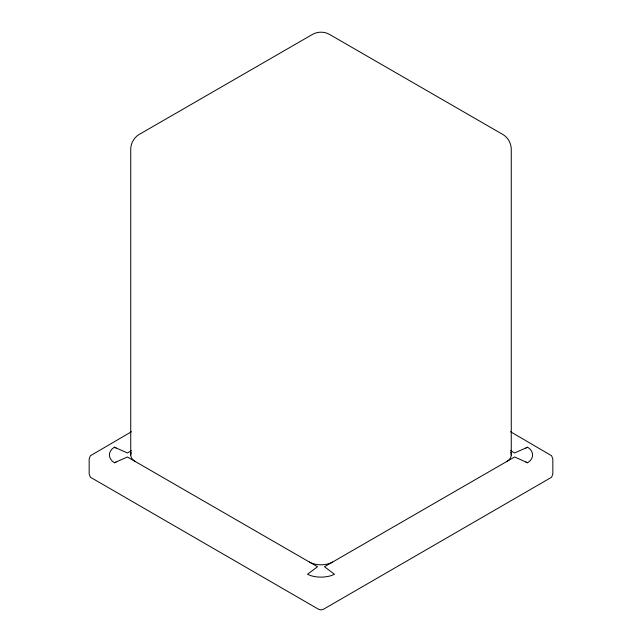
<?xml version="1.0" encoding="UTF-8"?>
<svg xmlns="http://www.w3.org/2000/svg" width="642" height="642" viewBox="0 0 642 642"><rect width="100%" height="100%" fill="white"/><g stroke="black" fill="none" stroke-linecap="round" stroke-linejoin="round"><path stroke-width="0.96" d="M131.482 450.62L127.421 452.963L114.404 447.201L112.302 448.774A21.475 12.399 0 0 0 112.302 461.173L114.404 462.754A16.411 10.633 -53 0 1 116.106 462.112M525.894 462.112A16.411 10.633 53 0 1 527.596 462.754L529.698 461.173A21.475 12.399 0 0 0 529.698 448.774L527.596 447.201L514.579 452.963L510.518 450.62M131.458 431.729L90.386 455.756L89.158 458.998L89.158 473.989L90.386 477.223L318.536 609.258L321 609.9L323.464 609.258L551.614 477.223L552.842 473.989L552.842 458.998L551.614 455.756L510.542 431.729M114.404 462.754L127.421 456.984L317.517 566.734L307.526 574.253L310.263 575.465A21.475 12.399 0 0 0 331.737 575.465L334.474 574.253L324.483 566.734L514.579 456.984L527.596 462.754M511.265 454.977L511.265 148.816C511.024 143.046 508.031 137.613 503.055 134.603L329.202 34.227C324.13 31.506 317.87 31.506 312.798 34.227L138.945 134.603C133.969 137.613 130.976 143.046 130.735 148.816L130.735 454.977M510.703 452.522A16.411 9.478 0 0 1 506.458 461.678M332.604 562.047A16.411 9.478 0 0 1 309.396 562.047M135.542 461.678A16.411 9.478 0 0 1 131.297 452.522M525.894 448.068A16.411 10.633 -53 0 1 527.596 447.201M114.404 447.201A16.411 10.633 53 0 1 116.106 448.068"/></g></svg>
